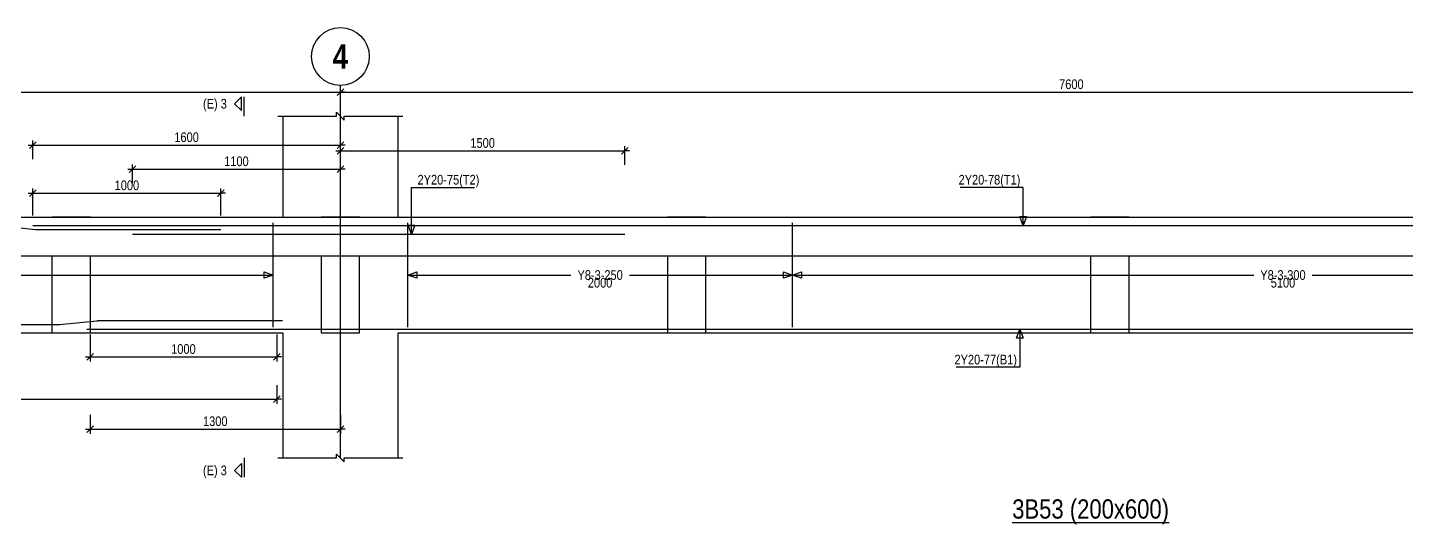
# Model space of a CAD drawing. Extents: x 0 to 206258, y -403073 to 0.
# Drawn here: x 20888 to 35224, y -309524 to -304364 of the extents above; entities that cross this region are included whole.
import ezdxf
from ezdxf.enums import TextEntityAlignment as Align
from ezdxf.lldxf.tags import DXFTag

# ---------------------------------------------------------------- set-up
doc = ezdxf.new("R2010")
doc.units = 0
doc.header["$LTSCALE"] = 1000
for name, color, linetype in [('Axis Circle(Dir 2)', 150, 'Continuous'), ('Axis Label(Dir 1)', 7, 'Continuous'), ('Axis Line(Dir 2)', 150, 'CENTER2'), ('Break Line', 5, 'Continuous'), ('Dimension Line', 5, 'Continuous'), ('Dimension Text', 5, 'Continuous'), ('Front Elevation Line', 40, 'Continuous'), ('Leader Line', 5, 'Continuous'), ('Link Line', 3, 'Continuous'), ('Rebar Label', 6, 'Continuous'), ('Rebar Line', 7, 'Continuous'), ('Section Label', 1, 'Continuous'), ('Section Line', 1, 'Continuous'), ('Top Rebar Label', 6, 'Continuous'), ('Top Rebar Line', 7, 'Continuous')]:
    doc.layers.add(name, color=color, linetype=linetype)
for name, color, linetype, true_color in [('Back Elevation Line', 191, 'HIDDEN2', 0xd4aaff), ('Beam Label(D)', 94, 'Continuous', 0x008100), ('Beam Line(D)', 112, 'Continuous', 0x00bd5e), ('Link Label', 94, 'Continuous', 0x008100)]:
    doc.layers.add(name, color=color, linetype=linetype, true_color=true_color)
doc.styles.add('Axis Label(Dir 1)', font='ARIALNB.TTF', dxfattribs={"height": 250})
doc.styles.add('Beam Label(D)', font='ARIALN.TTF', dxfattribs={"height": 200})
doc.styles.add('Dimension Text', font='ARIALN.TTF', dxfattribs={"height": 100})
doc.styles.add('Link Label', font='ARIALN.TTF', dxfattribs={"height": 100})
doc.styles.add('Rebar Label', font='ARIALN.TTF', dxfattribs={"height": 100})
doc.styles.add('Section Label', font='ARIALN.TTF', dxfattribs={"height": 100})
doc.styles.add('Top Rebar Label', font='ARIALN.TTF', dxfattribs={"height": 100})
tags = doc.linetypes.add('CENTER2', pattern=[1.125, 0.75, -0.125, 0.125, -0.125]).pattern_tags.tags
tags[10:11] = [DXFTag(74, 4), DXFTag(75, 0), DXFTag(340, '0'), DXFTag(46, 0.0), DXFTag(50, 0.0), DXFTag(44, 0.0), DXFTag(45, 0.0)]
tags[8:9] = [DXFTag(74, 4), DXFTag(75, 0), DXFTag(340, '0'), DXFTag(46, 0.0), DXFTag(50, 0.0), DXFTag(44, 0.0), DXFTag(45, 0.0)]
tags[6:7] = [DXFTag(74, 4), DXFTag(75, 0), DXFTag(340, '0'), DXFTag(46, 0.0), DXFTag(50, 0.0), DXFTag(44, 0.0), DXFTag(45, 0.0)]
tags[4:5] = [DXFTag(74, 4), DXFTag(75, 0), DXFTag(340, '0'), DXFTag(46, 0.0), DXFTag(50, 0.0), DXFTag(44, 0.0), DXFTag(45, 0.0)]
tags = doc.linetypes.add('HIDDEN2', pattern=[0.1875, 0.125, -0.0625]).pattern_tags.tags
tags[6:7] = [DXFTag(74, 4), DXFTag(75, 0), DXFTag(340, '0'), DXFTag(46, 0.0), DXFTag(50, 0.0), DXFTag(44, 0.0), DXFTag(45, 0.0)]
tags[4:5] = [DXFTag(74, 4), DXFTag(75, 0), DXFTag(340, '0'), DXFTag(46, 0.0), DXFTag(50, 0.0), DXFTag(44, 0.0), DXFTag(45, 0.0)]
doc.dimstyles.new('BEAM', dxfattribs={"dimtxt": 100, "dimasz": 30, "dimexe": 48.3, "dimexo": 103.5, "dimgap": 30, "dimtad": 1, "dimtoh": 1, "dimdec": 1, "dimlfac": 0.5, "dimdsep": 46, "dimtxsty": 'Dimension Text', "dimblk": 'PCDIM_TICK', "dimcen": 0.09, "dimclrd": 5, "dimclre": 5, "dimclrt": 5, "dimadec": 1, "dimazin": 0, "dimtp": 1, "dimtm": 1, "dimtfac": 1, "dimtdec": 4, "dimtofl": 0, "dimtmove": 0, "dimatfit": 3, "dimfxl": 1, "dimtolj": 1, "dimtzin": 0, "dimarcsym": 0})

# ---------------------------------------------------------------- blocks, each defined once
blk = doc.blocks.new('PCDIM_TICK')
at = {"layer": 'Dimension Line', "color": 0, "transparency": 33554687}
for p, q in [((1.15, 1.15), (-1.15, -1.15)), ((1.61, 0), (0, 0))]:
    blk.add_line(p, q, dxfattribs=at)
blk = doc.blocks.new('*U3760')
at = {"layer": 'Dimension Line', "color": 5, "true_color": 0x0000ff, "transparency": 16777216}
for p, q in [((20942, -306317), (20942, -306036)), ((22898, -306317), (22898, -306036)), ((20942, -306084), (22898, -306084))]:
    blk.add_line(p, q, dxfattribs=at)
at = {"layer": 'Dimension Line', "color": 5, "true_color": 0x0000ff, "transparency": 16777216, "xscale": 30, "yscale": 30, "rotation": 180.0000000000004}
blk.add_blockref('PCDIM_TICK', (20942, -306084), dxfattribs=at)
at = {"layer": 'Dimension Line', "color": 5, "true_color": 0x0000ff, "transparency": 16777216, "xscale": 30, "yscale": 30}
blk.add_blockref('PCDIM_TICK', (22898, -306084), dxfattribs=at)
at = {"layer": 'Dimension Line', "color": 5, "true_color": 0x0000ff, "transparency": 16777216, "insert": (21920, -306054), "char_height": 100, "width": 238.4, "attachment_point": 8, "style": 'Dimension Text'}
blk.add_mtext('1000', dxfattribs=at)
blk = doc.blocks.new('*U3761')
at = {"layer": 'Dimension Line', "color": 5, "true_color": 0x0000ff, "transparency": 16777216}
for p, q in [((21538, -307552), (21538, -307833)), ((23478, -307552), (23478, -307833)), ((21538, -307784), (23478, -307784))]:
    blk.add_line(p, q, dxfattribs=at)
at = {"layer": 'Dimension Line', "color": 5, "true_color": 0x0000ff, "transparency": 16777216, "xscale": 30, "yscale": 30, "rotation": 180.0000000000004}
blk.add_blockref('PCDIM_TICK', (21538, -307784), dxfattribs=at)
at = {"layer": 'Dimension Line', "color": 5, "true_color": 0x0000ff, "transparency": 16777216, "xscale": 30, "yscale": 30}
blk.add_blockref('PCDIM_TICK', (23478, -307784), dxfattribs=at)
at = {"layer": 'Dimension Line', "color": 5, "true_color": 0x0000ff, "transparency": 16777216, "insert": (22508, -307754), "char_height": 100, "width": 238.4, "attachment_point": 8, "style": 'Dimension Text'}
blk.add_mtext('1000', dxfattribs=at)
blk = doc.blocks.new('*U3762')
at = {"layer": 'Dimension Line', "color": 5, "true_color": 0x0000ff, "transparency": 16777216}
for p, q in [((13740, -308078), (13740, -308273)), ((23478, -308078), (23478, -308273)), ((13740, -308224), (23478, -308224))]:
    blk.add_line(p, q, dxfattribs=at)
at = {"layer": 'Dimension Line', "color": 5, "true_color": 0x0000ff, "transparency": 16777216, "xscale": 30, "yscale": 30, "rotation": 180.0000000000004}
blk.add_blockref('PCDIM_TICK', (13740, -308224), dxfattribs=at)
at = {"layer": 'Dimension Line', "color": 5, "true_color": 0x0000ff, "transparency": 16777216, "xscale": 30, "yscale": 30}
blk.add_blockref('PCDIM_TICK', (23478, -308224), dxfattribs=at)
at = {"layer": 'Dimension Line', "color": 5, "true_color": 0x0000ff, "transparency": 16777216, "insert": (18609, -308194), "char_height": 100, "width": 249.2, "attachment_point": 8, "style": 'Dimension Text'}
blk.add_mtext('4900', dxfattribs=at)
blk = doc.blocks.new('*U3763')
at = {"layer": 'Dimension Line', "color": 5, "true_color": 0x0000ff, "transparency": 16777216}
for p, q in [((21978, -305981), (21978, -305786)), ((24140, -305981), (24140, -305786)), ((21978, -305834), (24140, -305834))]:
    blk.add_line(p, q, dxfattribs=at)
at = {"layer": 'Dimension Line', "color": 5, "true_color": 0x0000ff, "transparency": 16777216, "xscale": 30, "yscale": 30, "rotation": 180.0000000000004}
blk.add_blockref('PCDIM_TICK', (21978, -305834), dxfattribs=at)
at = {"layer": 'Dimension Line', "color": 5, "true_color": 0x0000ff, "transparency": 16777216, "xscale": 30, "yscale": 30}
blk.add_blockref('PCDIM_TICK', (24140, -305834), dxfattribs=at)
at = {"layer": 'Dimension Line', "color": 5, "true_color": 0x0000ff, "transparency": 16777216, "insert": (23059, -305804), "char_height": 100, "width": 238.4, "attachment_point": 8, "style": 'Dimension Text'}
blk.add_mtext('1100', dxfattribs=at)
blk = doc.blocks.new('*U3764')
at = {"layer": 'Dimension Line', "color": 5, "true_color": 0x0000ff, "transparency": 16777216}
for p, q in [((20942, -305731), (20942, -305536)), ((20942, -305584), (24140, -305584)), ((24140, -305731), (24140, -305536))]:
    blk.add_line(p, q, dxfattribs=at)
at = {"layer": 'Dimension Line', "color": 5, "true_color": 0x0000ff, "transparency": 16777216, "xscale": 30, "yscale": 30, "rotation": 180.0000000000004}
blk.add_blockref('PCDIM_TICK', (20942, -305584), dxfattribs=at)
at = {"layer": 'Dimension Line', "color": 5, "true_color": 0x0000ff, "transparency": 16777216, "xscale": 30, "yscale": 30}
blk.add_blockref('PCDIM_TICK', (24140, -305584), dxfattribs=at)
at = {"layer": 'Dimension Line', "color": 5, "true_color": 0x0000ff, "transparency": 16777216, "insert": (22541, -305554), "char_height": 100, "width": 238.4, "attachment_point": 8, "style": 'Dimension Text'}
blk.add_mtext('1600', dxfattribs=at)
blk = doc.blocks.new('*U3765')
at = {"layer": 'Dimension Line', "color": 5, "true_color": 0x0000ff, "transparency": 16777216}
for p, q in [((21538, -308388), (21538, -308583)), ((24140, -308388), (24140, -308583)), ((21538, -308534), (24140, -308534))]:
    blk.add_line(p, q, dxfattribs=at)
at = {"layer": 'Dimension Line', "color": 5, "true_color": 0x0000ff, "transparency": 16777216, "xscale": 30, "yscale": 30, "rotation": 180.0000000000004}
blk.add_blockref('PCDIM_TICK', (21538, -308534), dxfattribs=at)
at = {"layer": 'Dimension Line', "color": 5, "true_color": 0x0000ff, "transparency": 16777216, "xscale": 30, "yscale": 30}
blk.add_blockref('PCDIM_TICK', (24140, -308534), dxfattribs=at)
at = {"layer": 'Dimension Line', "color": 5, "true_color": 0x0000ff, "transparency": 16777216, "insert": (22839, -308504), "char_height": 100, "width": 238.4, "attachment_point": 8, "style": 'Dimension Text'}
blk.add_mtext('1300', dxfattribs=at)
blk = doc.blocks.new('*U3768')
at = {"layer": 'Dimension Line', "color": 5, "true_color": 0x0000ff, "transparency": 16777216}
for p, q in [((13740, -305181), (13740, -304986)), ((13740, -305034), (24140, -305034)), ((24140, -305181), (24140, -304986))]:
    blk.add_line(p, q, dxfattribs=at)
at = {"layer": 'Dimension Line', "color": 5, "true_color": 0x0000ff, "transparency": 16777216, "xscale": 30, "yscale": 30, "rotation": 180.0000000000004}
blk.add_blockref('PCDIM_TICK', (13740, -305034), dxfattribs=at)
at = {"layer": 'Dimension Line', "color": 5, "true_color": 0x0000ff, "transparency": 16777216, "xscale": 30, "yscale": 30}
blk.add_blockref('PCDIM_TICK', (24140, -305034), dxfattribs=at)
at = {"layer": 'Dimension Line', "color": 5, "true_color": 0x0000ff, "transparency": 16777216, "insert": (18940, -305004), "char_height": 100, "width": 245.98, "attachment_point": 8, "style": 'Dimension Text'}
blk.add_mtext('5200', dxfattribs=at)
blk = doc.blocks.new('*U3780')
at = {"layer": 'Dimension Line', "color": 5, "true_color": 0x0000ff, "transparency": 16777216}
for p, q in [((24140, -305791), (24140, -305596)), ((24140, -305644), (27098, -305644)), ((27098, -305791), (27098, -305596))]:
    blk.add_line(p, q, dxfattribs=at)
at = {"layer": 'Dimension Line', "color": 5, "true_color": 0x0000ff, "transparency": 16777216, "xscale": 30, "yscale": 30, "rotation": 180.0000000000004}
blk.add_blockref('PCDIM_TICK', (24140, -305644), dxfattribs=at)
at = {"layer": 'Dimension Line', "color": 5, "true_color": 0x0000ff, "transparency": 16777216, "xscale": 30, "yscale": 30}
blk.add_blockref('PCDIM_TICK', (27098, -305644), dxfattribs=at)
at = {"layer": 'Dimension Line', "color": 5, "true_color": 0x0000ff, "transparency": 16777216, "insert": (25619, -305614), "char_height": 100, "width": 238.4, "attachment_point": 8, "style": 'Dimension Text'}
blk.add_mtext('1500', dxfattribs=at)
blk = doc.blocks.new('*U3783')
at = {"layer": 'Dimension Line', "color": 5, "true_color": 0x0000ff, "transparency": 16777216}
for p, q in [((24140, -305181), (24140, -304986)), ((24140, -305034), (39340, -305034)), ((39340, -305181), (39340, -304986))]:
    blk.add_line(p, q, dxfattribs=at)
at = {"layer": 'Dimension Line', "color": 5, "true_color": 0x0000ff, "transparency": 16777216, "xscale": 30, "yscale": 30, "rotation": 180.0000000000004}
blk.add_blockref('PCDIM_TICK', (24140, -305034), dxfattribs=at)
at = {"layer": 'Dimension Line', "color": 5, "true_color": 0x0000ff, "transparency": 16777216, "xscale": 30, "yscale": 30}
blk.add_blockref('PCDIM_TICK', (39340, -305034), dxfattribs=at)
at = {"layer": 'Dimension Line', "color": 5, "true_color": 0x0000ff, "transparency": 16777216, "insert": (31740, -305004), "char_height": 100, "width": 245.31, "attachment_point": 8, "style": 'Dimension Text'}
blk.add_mtext('7600', dxfattribs=at)

msp = doc.modelspace()

# ---------------------------------------------------------------- linework, layer by layer
at = {"layer": 'Axis Circle(Dir 2)', "transparency": 33554687}
msp.add_circle((24140.146, -304664.284), 300, dxfattribs=at)
at = {"layer": 'Axis Line(Dir 2)', "transparency": 33554687}
msp.add_lwpolyline([(24140.146, -308834.284), (24140.146, -304964.284)], dxfattribs=at)
at = {"layer": 'Back Elevation Line', "transparency": 33554687}
for points in [[(16340.146, -306334.284), (21140.146, -306334.284)], [(21540.146, -306334.284), (21140.146, -306334.284)], [(21540.146, -306334.284), (27540.146, -306334.284)], [(27940.146, -306334.284), (27540.146, -306334.284)], [(27940.146, -306334.284), (39140.146, -306334.284)], [(16340.146, -306734.284), (21140.146, -306734.284)], [(21140.146, -306734.284), (21140.146, -307534.284)], [(21540.146, -307534.284), (21540.146, -306734.284)], [(21540.146, -306734.284), (27540.146, -306734.284)], [(27540.146, -306734.284), (27540.146, -307534.284)], [(27940.146, -307534.284), (27940.146, -306734.284)], [(27940.146, -306734.284), (39140.146, -306734.284)], [(21140.146, -307534.284), (21540.146, -307534.284)], [(27540.146, -307534.284), (27940.146, -307534.284)]]:
    msp.add_lwpolyline(points, dxfattribs=at)
at = {"layer": 'Beam Line(D)', "transparency": 33554687}
for points in [[(23540.146, -305284.284), (23540.146, -306334.284)], [(24740.146, -306334.284), (24740.146, -305284.284)], [(14340.146, -306334.284), (23540.146, -306334.284)], [(24740.146, -306334.284), (39140.146, -306334.284)], [(14340.146, -307534.284), (23540.146, -307534.284)], [(23540.146, -307534.284), (23540.146, -308834.284)], [(24740.146, -308834.284), (24740.146, -307534.284)], [(24740.146, -307534.284), (39140.146, -307534.284)]]:
    msp.add_lwpolyline(points, dxfattribs=at)
at = {"layer": 'Break Line', "transparency": 33554687}
for points in [[(23490.146, -305284.284), (24100.146, -305284.284), (24100.146, -305244.284), (24180.146, -305324.284), (24180.146, -305284.284), (24790.146, -305284.284)], [(23490.146, -308834.284), (24100.146, -308834.284), (24100.146, -308794.284), (24180.146, -308874.284), (24180.146, -308834.284), (24790.146, -308834.284)]]:
    msp.add_lwpolyline(points, dxfattribs=at)
at = {"layer": 'Front Elevation Line', "transparency": 33554687}
for points in [[(13940.146, -306334.284), (23940.146, -306334.284)], [(24340.146, -306334.284), (23940.146, -306334.284)], [(24340.146, -306334.284), (31940.146, -306334.284)], [(32340.146, -306334.284), (31940.146, -306334.284)], [(32340.146, -306334.284), (39140.146, -306334.284)], [(13940.146, -306734.284), (23940.146, -306734.284)], [(23940.146, -306734.284), (23940.146, -307534.284)], [(24340.146, -307534.284), (24340.146, -306734.284)], [(24340.146, -306734.284), (31940.146, -306734.284)], [(31940.147, -306734.284), (31940.146, -307534.284)], [(32340.146, -307534.284), (32340.146, -306734.284)], [(32340.146, -306734.284), (39140.146, -306734.284)], [(23940.146, -307534.284), (24340.146, -307534.284)], [(31940.146, -307534.284), (32340.146, -307534.284)]]:
    msp.add_lwpolyline(points, dxfattribs=at)
at = {"layer": 'Leader Line', "transparency": 33554687}
for points in [[(24880.146, -306510.284), (24880.146, -306024.284), (25535.137, -306024.284)], [(31240.146, -306420.284), (31240.146, -306024.284), (30585.155, -306024.284)], [(31205.944, -306326.314), (31274.348, -306326.314), (31240.146, -306420.284), (31205.944, -306326.314)], [(24845.944, -306416.314), (24914.348, -306416.314), (24880.146, -306510.284), (24845.944, -306416.314)], [(19244.79, -306934.284), (23440.146, -306934.284), (23346.176, -306968.486), (23346.176, -306900.082), (23440.146, -306934.284)], [(24840.146, -306934.284), (24934.115, -306900.082), (24934.115, -306968.486), (24840.146, -306934.284), (26535.502, -306934.284)], [(27144.79, -306934.284), (28840.146, -306934.284), (28746.177, -306968.486), (28746.177, -306900.082), (28840.146, -306934.284)], [(28840.146, -306934.284), (28934.115, -306900.082), (28934.115, -306968.486), (28840.146, -306934.284), (33635.502, -306934.284)], [(34244.79, -306934.284), (39040.145, -306934.284), (38946.176, -306968.486), (38946.176, -306900.082), (39040.145, -306934.284)], [(31204.238, -307496.353), (31204.238, -307892.353), (30541.565, -307892.353)], [(31238.44, -307590.322), (31170.036, -307590.322), (31204.238, -307496.353), (31238.44, -307590.322)]]:
    msp.add_lwpolyline(points, dxfattribs=at)
at = {"layer": 'Link Line', "transparency": 33554687}
for p, q in [((23440.146, -307476.284), (23440.146, -306392.284)), ((24840.146, -307476.284), (24840.146, -306392.284)), ((28840.146, -307476.284), (28840.146, -306392.284))]:
    msp.add_line(p, q, dxfattribs=at)
at = {"layer": 'Rebar Line', "transparency": 33554687}
for points in [[(21502.238, -307496.353), (39316.282, -307496.353, 0.414213813), (39426.238, -307386.397), (39426.237, -306460.353)], [(13278.146, -306848.284), (13278.146, -307338.328, 0.414213562), (13388.102, -307448.284), (21208.661, -307448.284, 0.024922321), (21219.602, -307447.738), (21608.689, -307408.829, -0.024922321), (21619.63, -307408.284), (23538.146, -307408.284)]]:
    msp.add_lwpolyline(points, format="xyb", dxfattribs=at)
at = {"layer": 'Section Line', "transparency": 33554687}
for points in [[(23110.145, -305084.284), (23039.435, -305154.994), (23110.145, -305225.705), (23110.145, -305084.284)], [(23140.145, -305284.284), (23140.145, -305084.284)], [(23110.145, -309034.284), (23110.145, -309034.284), (23039.435, -308963.573), (23110.145, -308892.862), (23110.145, -309034.284)], [(23140.145, -308834.284), (23140.145, -309034.284)]]:
    msp.add_lwpolyline(points, dxfattribs=at)
at = {"layer": 'Top Rebar Line', "transparency": 33554687}
for points in [[(13218.146, -307020.284), (13218.146, -306530.239, -0.414213562), (13328.102, -306420.284), (20570.662, -306420.284, -0.024922321), (20581.603, -306420.829), (20970.689, -306459.738, 0.024922321), (20981.63, -306460.284), (22898.146, -306460.284)], [(20942.146, -306420.284), (39352.19, -306420.284, -0.414213562), (39462.146, -306530.239), (39462.146, -307456.284)]]:
    msp.add_lwpolyline(points, format="xyb", dxfattribs=at)
msp.add_lwpolyline([(21978.146, -306510.284), (27098.146, -306510.284)], dxfattribs=at)

# ---------------------------------------------------------------- texts
at = {"layer": 'Axis Label(Dir 1)', "transparency": 33554687, "style": 'Axis Label(Dir 1)'}
msp.add_text('4', height=250, dxfattribs=at).set_placement((24140.146, -304664.284), align=Align.MIDDLE_CENTER)
at = {"layer": 'Beam Label(D)', "transparency": 33554687, "style": 'Beam Label(D)'}
msp.add_text('%%U3B53 (200x600)', height=200, dxfattribs=at).set_placement((31940.146, -309264.284), align=Align.TOP_CENTER)
at = {"layer": 'Dimension Text', "transparency": 33554687, "style": 'Dimension Text'}
for s, p in [('2000', (26840.146, -306964.284)), ('5100', (33940.146, -306964.284))]:
    msp.add_text(s, height=100, dxfattribs=at).set_placement(p, align=Align.TOP_CENTER)
at = {"layer": 'Link Label', "transparency": 33554687, "style": 'Link Label'}
for s, p in [('Y8-3-250', (26840.146, -306934.284)), ('Y8-3-300', (33940.146, -306934.284))]:
    msp.add_text(s, height=100, dxfattribs=at).set_placement(p, align=Align.MIDDLE_CENTER)
at = {"layer": 'Rebar Label', "transparency": 33554687, "style": 'Rebar Label'}
msp.add_text(' 2Y20-77(B1)', height=100, dxfattribs=at).set_placement((31174.238, -307862.353), align=Align.RIGHT)
at = {"layer": 'Section Label', "transparency": 33554687, "style": 'Section Label'}
for p in [(22959.435, -305154.994), (22959.435, -308963.573)]:
    msp.add_text('(E) 3', height=100, dxfattribs=at).set_placement(p, align=Align.MIDDLE_RIGHT)
at = {"layer": 'Top Rebar Label', "transparency": 33554687, "style": 'Top Rebar Label'}
msp.add_text(' 2Y20-75(T2)', height=100, dxfattribs=at).set_placement((24910.146, -305994.284))
msp.add_text(' 2Y20-78(T1)', height=100, dxfattribs=at).set_placement((31210.146, -305994.284), align=Align.RIGHT)

# ---------------------------------------------------------------- dimensions: what is measured, and where the dimension line sits
at = {"layer": 'Dimension Line', "transparency": 33554687}
for base, p1, p2, text, picture, middle in [((18940.146, -305034.284), (13740.146, -305284.284), (24140.146, -305284.284), '5200', '*U3768', (18940.146, -305034.284)), ((31740.146, -305034.284), (24140.146, -305284.284), (39340.146, -305284.284), '7600', '*U3783', (31740.146, -305034.284)), ((22541.146, -305584.284), (20942.146, -305834.284), (24140.145, -305834.284), '1600', '*U3764', (22541.146, -305584.284)), ((25619.146, -305644.284), (24140.145, -305894.284), (27098.146, -305894.284), '1500', '*U3780', (25619.146, -305644.284)), ((23059.146, -305834.284), (21978.146, -306084.284), (24140.145, -306084.284), '1100', '*U3763', (23059.146, -305834.284)), ((21920.146, -306084.284), (20942.146, -306420.284), (22898.146, -306420.284), '1000', '*U3760', (21920.146, -306084.284)), ((22508.146, -307784.284), (21538.146, -307448.284), (23478.146, -307448.284), '1000', '*U3761', (22508.146, -307784.284)), ((18609.146, -308224.284), (13740.146, -307974.284), (23478.146, -307974.284), '4900', '*U3762', (18609.146, -308224.284)), ((22839.146, -308534.284), (21538.146, -308284.284), (24140.145, -308284.284), '1300', '*U3765', (22839.146, -308534.284))]:
    dim = msp.add_linear_dim(base=base, p1=p1, p2=p2, text=text, dimstyle='BEAM', override={"dimscale": 1, "dimtxt": 100, "dimasz": 30, "dimexe": 48.3, "dimexo": 103.5, "dimgap": 30, "dimtad": 1, "dimtih": 0, "dimdec": 1, "dimlfac": 0.5, "dimzin": 8, "dimlunit": 2, "dimpost": '', "dimtxsty": 'Dimension Text', "dimblk": 'PCDIM_TICK', "dimse1": 0, "dimse2": 0, "dimsd2": 0, "dimclrd": 5, "dimclre": 5, "dimclrt": 5, "dimaunit": 0, "dimadec": 1, "dimazin": 0, "dimtol": 0, "dimtp": 1, "dimtm": 1, "dimtmove": 0}, dxfattribs=at)
    dim.commit()
    dim.dimension.update_dxf_attribs({"geometry": picture, "text_midpoint": middle})

doc.saveas('drawing.dxf')
